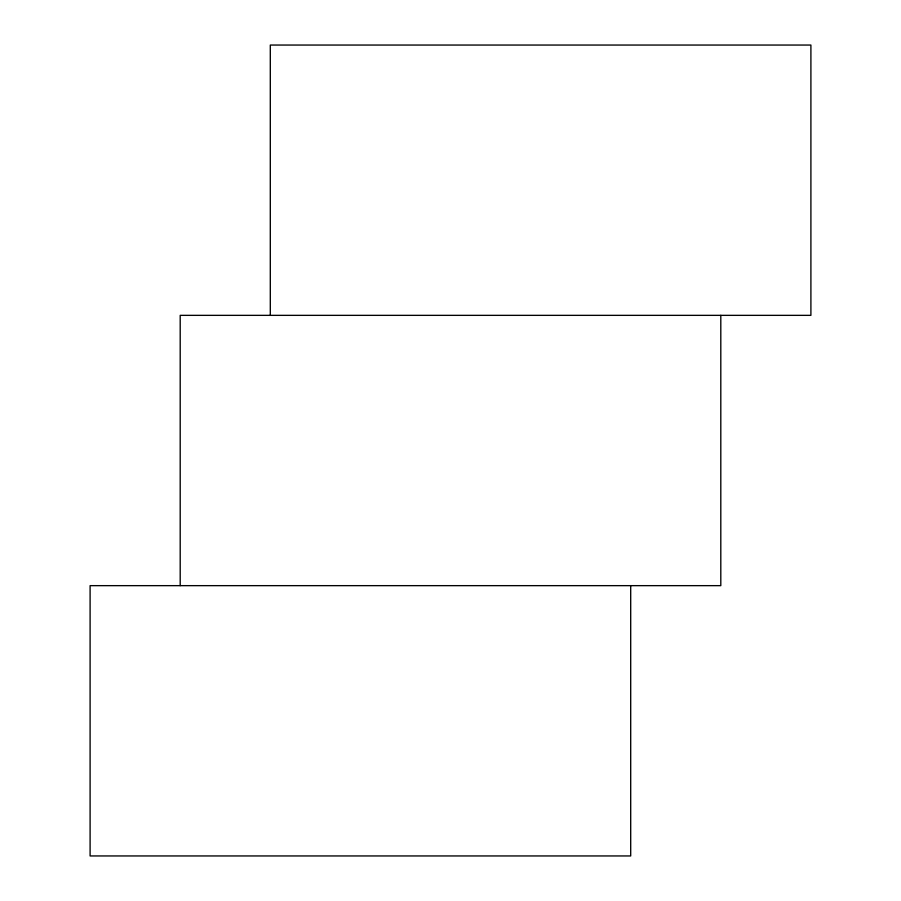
<?xml version="1.0" encoding="UTF-8"?>
<svg xmlns="http://www.w3.org/2000/svg" width="901" height="901" viewBox="0 0 901 901"><rect width="100%" height="100%" fill="white"/><g stroke="black" fill="none" stroke-linecap="round" stroke-linejoin="round"><path stroke-width="1.35" d="M720.8 315.35L720.8 585.65L90.1 585.65L90.1 855.95L630.7 855.95L630.7 585.65M270.3 315.35L270.3 45.05L810.9 45.05L810.9 315.35L180.2 315.35L180.2 585.65"/></g></svg>
